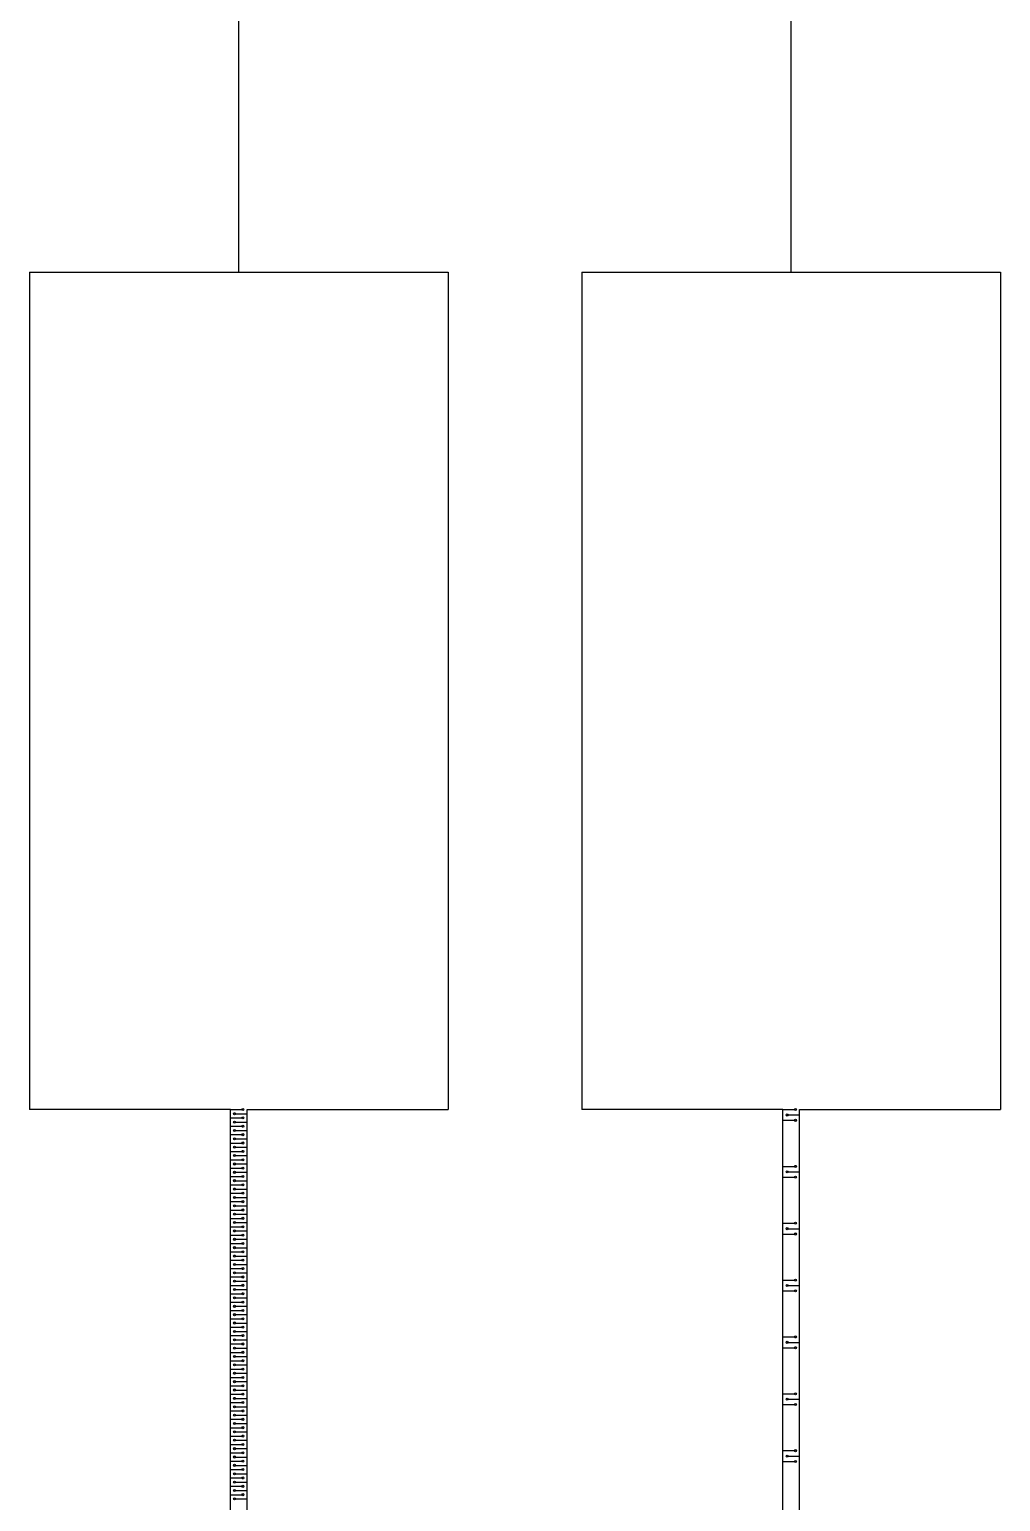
# Model space of a CAD drawing. Extents: x 0 to 40, y 0 to 70.
# Drawn here: x 20.7 to 32.3, y 16.72 to 34.3 of the extents above; entities that cross this region are included whole.
import ezdxf

# ---------------------------------------------------------------- set-up
doc = ezdxf.new("R2010")
doc.units = 0
doc.header["$MEASUREMENT"] = 0
doc.layers.add('AL_FOIL', color=2, linetype='CONTINUOUS')

msp = doc.modelspace()

# ---------------------------------------------------------------- linework, layer by layer
at = {"layer": 'AL_FOIL'}
for p, q in [((23.2, 31.4), (23.2, 38.6)), ((29.8, 31.4), (29.8, 38.6)), ((20.7, 31.4), (25.7, 31.4)), ((20.7, 31.4), (20.7, 21.4)), ((25.7, 31.4), (25.7, 21.4)), ((27.3, 31.4), (32.3, 31.4)), ((27.3, 31.4), (27.3, 21.4)), ((32.3, 31.4), (32.3, 21.4)), ((23.1, 21.4), (20.7, 21.4)), ((23.1, 12.5), (23.1, 21.4)), ((23.1, 21.4), (23.25, 21.4)), ((23.1, 21.3), (23.25, 21.3)), ((23.15, 21.35), (23.3, 21.35)), ((23.3, 12.5), (23.3, 21.4)), ((23.3, 21.4), (25.7, 21.4)), ((29.7, 21.4), (27.3, 21.4)), ((29.7, 12.5), (29.7, 21.4)), ((29.7, 21.4), (29.85, 21.4)), ((29.75, 21.335), (29.9, 21.335)), ((29.9, 12.5), (29.9, 21.4)), ((29.9, 21.4), (32.3, 21.4)), ((23.1, 21.2), (23.25, 21.2)), ((23.1, 21.1), (23.25, 21.1)), ((23.15, 21.25), (23.3, 21.25)), ((23.15, 21.15), (23.3, 21.15)), ((29.7, 21.271), (29.85, 21.271)), ((23.1, 21), (23.25, 21)), ((23.15, 21.05), (23.3, 21.05)), ((23.15, 20.95), (23.3, 20.95)), ((23.1, 20.9), (23.25, 20.9)), ((23.1, 20.8), (23.25, 20.8)), ((23.15, 20.85), (23.3, 20.85)), ((23.15, 20.75), (23.3, 20.75)), ((23.1, 20.7), (23.25, 20.7)), ((23.1, 20.6), (23.25, 20.6)), ((23.15, 20.65), (23.3, 20.65)), ((29.7, 20.721), (29.85, 20.721)), ((29.7, 20.592), (29.85, 20.592)), ((29.75, 20.656), (29.9, 20.656)), ((23.1, 20.5), (23.25, 20.5)), ((23.1, 20.4), (23.25, 20.4)), ((23.15, 20.55), (23.3, 20.55)), ((23.15, 20.45), (23.3, 20.45)), ((23.1, 20.3), (23.25, 20.3)), ((23.15, 20.35), (23.3, 20.35)), ((23.15, 20.25), (23.3, 20.25)), ((23.1, 20.2), (23.25, 20.2)), ((23.1, 20.1), (23.25, 20.1)), ((23.15, 20.15), (23.3, 20.15)), ((23.15, 20.05), (23.3, 20.05)), ((23.1, 20), (23.25, 20)), ((23.1, 19.9), (23.25, 19.9)), ((23.15, 19.95), (23.3, 19.95)), ((29.7, 20.042), (29.85, 20.042)), ((29.7, 19.913), (29.85, 19.913)), ((29.75, 19.977), (29.9, 19.977)), ((23.1, 19.8), (23.25, 19.8)), ((23.1, 19.7), (23.25, 19.7)), ((23.15, 19.85), (23.3, 19.85)), ((23.15, 19.75), (23.3, 19.75)), ((23.1, 19.6), (23.25, 19.6)), ((23.15, 19.65), (23.3, 19.65)), ((23.15, 19.55), (23.3, 19.55)), ((23.1, 19.5), (23.25, 19.5)), ((23.1, 19.4), (23.25, 19.4)), ((23.15, 19.45), (23.3, 19.45)), ((23.15, 19.35), (23.3, 19.35)), ((29.7, 19.363), (29.85, 19.363)), ((23.1, 19.3), (23.25, 19.3)), ((23.1, 19.2), (23.25, 19.2)), ((23.15, 19.25), (23.3, 19.25)), ((29.7, 19.234), (29.85, 19.234)), ((29.75, 19.298), (29.9, 19.298)), ((23.1, 19.1), (23.25, 19.1)), ((23.1, 19), (23.25, 19)), ((23.15, 19.15), (23.3, 19.15)), ((23.15, 19.05), (23.3, 19.05)), ((23.1, 18.9), (23.25, 18.9)), ((23.15, 18.95), (23.3, 18.95)), ((23.15, 18.85), (23.3, 18.85)), ((23.1, 18.8), (23.25, 18.8)), ((23.1, 18.7), (23.25, 18.7)), ((23.15, 18.75), (23.3, 18.75)), ((23.15, 18.65), (23.3, 18.65)), ((29.7, 18.684), (29.85, 18.684)), ((23.1, 18.6), (23.25, 18.6)), ((23.1, 18.5), (23.25, 18.5)), ((23.15, 18.55), (23.3, 18.55)), ((29.7, 18.555), (29.85, 18.555)), ((29.75, 18.619), (29.9, 18.619)), ((23.1, 18.4), (23.25, 18.4)), ((23.1, 18.3), (23.25, 18.3)), ((23.15, 18.45), (23.3, 18.45)), ((23.15, 18.35), (23.3, 18.35)), ((23.1, 18.2), (23.25, 18.2)), ((23.15, 18.25), (23.3, 18.25)), ((23.15, 18.15), (23.3, 18.15)), ((23.1, 18.1), (23.25, 18.1)), ((23.1, 18), (23.25, 18)), ((23.15, 18.05), (23.3, 18.05)), ((23.15, 17.95), (23.3, 17.95)), ((29.7, 18.005), (29.85, 18.005)), ((29.75, 17.94), (29.9, 17.94)), ((23.1, 17.9), (23.25, 17.9)), ((23.1, 17.8), (23.25, 17.8)), ((23.15, 17.85), (23.3, 17.85)), ((29.7, 17.876), (29.85, 17.876)), ((23.1, 17.7), (23.25, 17.7)), ((23.1, 17.6), (23.25, 17.6)), ((23.15, 17.75), (23.3, 17.75)), ((23.15, 17.65), (23.3, 17.65)), ((23.1, 17.5), (23.25, 17.5)), ((23.15, 17.55), (23.3, 17.55)), ((23.15, 17.45), (23.3, 17.45)), ((23.1, 17.4), (23.25, 17.4)), ((23.1, 17.3), (23.25, 17.3)), ((23.15, 17.35), (23.3, 17.35)), ((23.15, 17.25), (23.3, 17.25)), ((29.7, 17.326), (29.85, 17.326)), ((29.75, 17.261), (29.9, 17.261)), ((23.1, 17.2), (23.25, 17.2)), ((23.1, 17.1), (23.25, 17.1)), ((23.15, 17.15), (23.3, 17.15)), ((29.7, 17.197), (29.85, 17.197)), ((23.1, 17), (23.25, 17)), ((23.1, 16.9), (23.25, 16.9)), ((23.15, 17.05), (23.3, 17.05)), ((23.15, 16.95), (23.3, 16.95)), ((23.1, 16.8), (23.25, 16.8)), ((23.15, 16.85), (23.3, 16.85)), ((23.15, 16.75), (23.3, 16.75))]:
    msp.add_line(p, q, dxfattribs=at)
for centre in [(23.15, 21.35), (23.25, 21.4), (23.25, 21.3), (29.75, 21.335), (29.85, 21.4), (29.85, 21.271), (23.15, 21.25), (23.15, 21.15), (23.25, 21.2), (23.25, 21.1), (23.15, 21.05), (23.15, 20.95), (23.25, 21), (23.15, 20.85), (23.15, 20.75), (23.25, 20.9), (23.25, 20.8), (23.15, 20.65), (23.25, 20.7), (23.25, 20.6), (29.75, 20.656), (29.85, 20.721), (29.85, 20.592), (23.15, 20.55), (23.15, 20.45), (23.25, 20.5), (23.25, 20.4), (23.15, 20.35), (23.15, 20.25), (23.25, 20.3), (23.15, 20.15), (23.15, 20.05), (23.25, 20.2), (23.25, 20.1), (29.85, 20.042), (23.15, 19.95), (23.25, 20), (23.25, 19.9), (29.75, 19.977), (29.85, 19.913), (23.15, 19.85), (23.15, 19.75), (23.25, 19.8), (23.25, 19.7), (23.15, 19.65), (23.15, 19.55), (23.25, 19.6), (23.15, 19.45), (23.15, 19.35), (23.25, 19.5), (23.25, 19.4), (29.85, 19.363), (23.15, 19.25), (23.25, 19.3), (23.25, 19.2), (29.75, 19.298), (29.85, 19.234), (23.15, 19.15), (23.15, 19.05), (23.25, 19.1), (23.25, 19), (23.15, 18.95), (23.15, 18.85), (23.25, 18.9), (23.15, 18.75), (23.15, 18.65), (23.25, 18.8), (23.25, 18.7), (29.85, 18.684), (23.15, 18.55), (23.15, 18.45), (23.25, 18.6), (23.25, 18.5), (29.75, 18.619), (29.85, 18.555), (23.15, 18.35), (23.25, 18.4), (23.25, 18.3), (23.15, 18.25), (23.15, 18.15), (23.25, 18.2), (23.25, 18.1), (23.15, 18.05), (23.15, 17.95), (23.25, 18), (29.75, 17.94), (29.85, 18.005), (23.15, 17.85), (23.15, 17.75), (23.25, 17.9), (23.25, 17.8), (29.85, 17.876), (23.15, 17.65), (23.25, 17.7), (23.25, 17.6), (23.15, 17.55), (23.15, 17.45), (23.25, 17.5), (23.25, 17.4), (23.15, 17.35), (23.15, 17.25), (23.25, 17.3), (29.75, 17.261), (29.85, 17.326), (23.15, 17.15), (23.15, 17.05), (23.25, 17.2), (23.25, 17.1), (29.85, 17.197), (23.15, 16.95), (23.25, 17), (23.25, 16.9), (23.15, 16.85), (23.15, 16.75), (23.25, 16.8)]:
    msp.add_circle(centre, 0.0125, dxfattribs=at)

doc.saveas('drawing.dxf')
